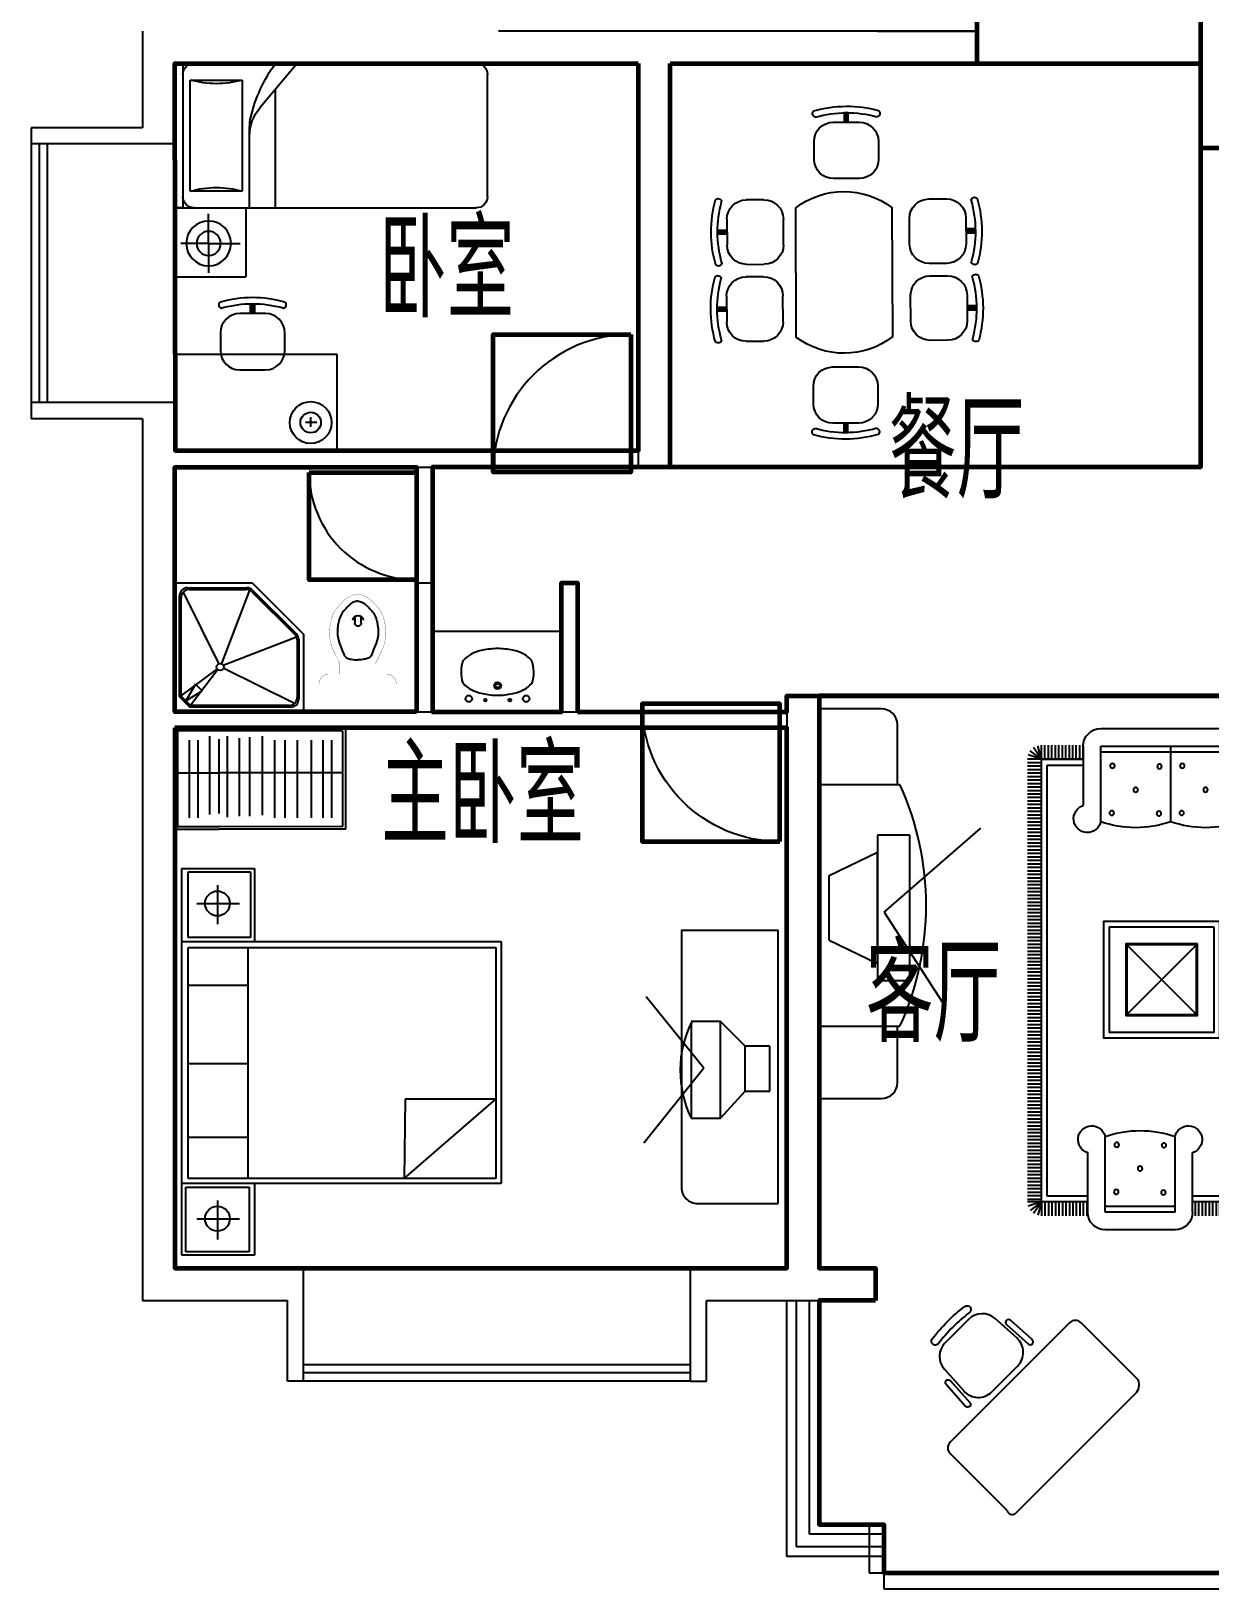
# Model space of a CAD drawing. Extents: x 951204 to 982714, y -906580 to -885526.
# Drawn here: x 958030 to 965709, y -906580 to -896431 of the extents above; entities that cross this region are included whole.
import ezdxf
from ezdxf.enums import TextEntityAlignment as Align

# ---------------------------------------------------------------- set-up
doc = ezdxf.new("R2010")
doc.units = 0
doc.header["$LTSCALE"] = 1000
doc.header["$MEASUREMENT"] = 0
doc.layers.get('0').update_dxf_attribs({"linetype": 'CONTINUOUS'})
for name, color, linetype in [('2', 2, 'CONTINUOUS'), ('3', 3, 'CONTINUOUS'), ('8', 42, 'CONTINUOUS'), ('JJ', 8, 'CONTINUOUS'), ('STAIR', 3, 'CONTINUOUS'), ('text', 75, 'CONTINUOUS'), ('WALL', 2, 'CONTINUOUS'), ('WINDOW', 4, 'CONTINUOUS')]:
    doc.layers.add(name, color=color, linetype=linetype)
for name, color, linetype, lineweight in [('GT_卧室', 1, 'CONTINUOUS', 60), ('GT_卫生间', 5, 'CONTINUOUS', 60), ('GT_客厅', 2, 'CONTINUOUS', 60), ('GT_过道', 30, 'CONTINUOUS', 60), ('GT_门', 245, 'CONTINUOUS', 60), ('GT_餐厅', 3, 'CONTINUOUS', 60)]:
    doc.layers.add(name, color=color, linetype=linetype, lineweight=lineweight)
doc.layers.get('8').off()
doc.styles.add('DIM_FONT', font='ZBTXT.shx', dxfattribs={"width": 0.8})
doc.styles.add('HZ', font='zbtxt.shx', dxfattribs={"bigfont": 'zbhz.shx'})
doc.styles.add('ST', font='complex.shx', dxfattribs={"width": 0.7, "bigfont": 'hztxt0.shx'})

# ---------------------------------------------------------------- blocks, each defined once
blk = doc.blocks.new('TV22')
at = {"layer": 'JJ', "color": 252}
for p, q in [((-1607.3, 999.7, 200), (-2128.1, 1599.3, 200)), ((-1607.3, 999.7, 200), (-1051.6, 1358.8, 200)), ((-2399.5, 1081.7, 200), (-2769.8, 1081.7, 200)), ((-2399.5, 596.3, 200), (-2399.5, 1097.2, 200)), ((-2084.6, 1158.2, -400), (-2084.6, 958.2, -400)), ((-1184.6, 1158.2, -400), (-2084.6, 1158.2, -400)), ((-1184.6, 958.2, -400), (-1184.6, 1158.2, -400)), ((-899.5, 596.3, 200), (-899.5, 1097.2, 200)), ((-550.8, 1081.7, 200), (-899.5, 1081.7, 200)), ((-2869.8, 981.7, 200), (-2869.4, 593.9, 200)), ((-450.4, 593.9, 200), (-450.8, 981.7, 200)), ((-2084.6, 958.2, -400), (-1184.6, 958.2, -400)), ((-1288.7, 958.2, -300), (-1980.4, 958.2, -300)), ((-1834.6, 658.2, -300), (-1980.4, 958.2, -300)), ((-1434.6, 658.2, -300), (-1288.7, 958.2, -300)), ((-2869.4, 593.9, 200), (-450.4, 593.9, 200)), ((-1434.6, 658.2, -300), (-1834.6, 658.2, -300))]:
    blk.add_line(p, q, dxfattribs=at)
for centre, radius, start, end in [((-1649.5, -554.7, 200), 1814.1, 65.58033, 114.41967), ((-2769.8, 981.7, 200), 100, 90, 180), ((-550.8, 981.7, 200), 100, 360, 90)]:
    blk.add_arc(centre, radius, start, end, dxfattribs=at)
blk = doc.blocks.new('_C38')
for p, q in [((410.8, -143.2), (782.6, 321.3)), ((307.4, 167.6), (153.7, 0)), ((307.4, 167.6), (307.4, -433)), ((489.1, 167.6), (307.4, 167.6)), ((489.1, -419.1), (489.1, 167.6)), ((0, 0), (0, -279.4)), ((153.7, 0), (0, 0)), ((153.7, 0), (153.7, -279.4)), ((410.8, -143.2), (768.6, -586.7)), ((0, -279.4), (153.7, -279.4)), ((153.7, -279.4), (307.4, -433)), ((307.4, -433), (489.1, -433))]:
    blk.add_line(p, q)
blk.add_arc((-126.4, -129.1), 683.3, 333.5892, 25.73713)
at = {"flags": 9}
for tag in ['XSIZE', 'YSIZE']:
    blk.add_attdef(tag, (0, 0), '', height=0.5, dxfattribs=at)
blk = doc.blocks.new('TV12')
at = {"layer": 'JJ', "color": 252}
blk.add_lwpolyline([(-2201.6, 344.4), (-507.2, 344.4), (-507.2, 944.4), (-2101.6, 944.4, 0.414214), (-2201.6, 844.4)], format="xyb", close=True, dxfattribs=at)
at = {"layer": 'JJ', "color": 252, "rotation": 90.0000000000012}
blk.add_blockref('_C38', (-1505.6, 395.1), dxfattribs=at)
blk = doc.blocks.new('RC31')
at = {"layer": 'JJ', "color": 252}
for p, q in [((-2802.2, 1885.8), (-2802.2, 2335.8)), ((-2802.2, 2335.8), (-402.2, 2335.8)), ((-2356.2, 355.8), (-2356.2, 2335.8)), ((-856.2, 2335.8), (-856.2, 355.8)), ((-402.2, 2335.8), (-402.2, 1885.8)), ((-2780.2, 1918.5), (-2780.2, 2312.4)), ((-2780.2, 2312.4), (-2378.9, 2312.4)), ((-2575.8, 2244.2), (-2575.8, 1979.1)), ((-2378.9, 2312.4), (-2378.9, 1918.5)), ((-2325.9, 1926), (-2325.9, 2297.3)), ((-2325.9, 2297.3), (-892.1, 2297.3)), ((-2068.5, 2297.3), (-2068.5, 1926)), ((-1612.1, 2297.3), (-1612.1, 1926)), ((-1126.8, 2297.3), (-1126.8, 1926)), ((-892.1, 2297.3), (-892.1, 1926)), ((-831.5, 2297.3), (-422.7, 2297.3)), ((-831.5, 1910.9), (-831.5, 2297.3)), ((-619.5, 2244.2), (-619.5, 1979.1)), ((-422.7, 2297.3), (-422.7, 1910.9)), ((-2462.2, 2115.4), (-2704.5, 2115.4)), ((-506, 2115.4), (-748.3, 2115.4)), ((-2356.2, 1885.8), (-2802.2, 1885.8)), ((-2378.9, 1918.5), (-2780.2, 1918.5)), ((-2325.9, 388), (-2325.9, 1926)), ((-892.1, 1926), (-2325.9, 1926)), ((-892.1, 1926), (-892.1, 388)), ((-402.2, 1885.8), (-856.2, 1885.8)), ((-422.7, 1910.9), (-831.5, 1910.9)), ((-2325.9, 956.3), (-1833.8, 388)), ((-1833.8, 950.5), (-2325.9, 956.3)), ((-1833.8, 388), (-1833.8, 950.5)), ((-892.1, 388), (-2325.9, 388)), ((-856.2, 355.8), (-2356.2, 355.8))]:
    blk.add_line(p, q, dxfattribs=at)
for centre in [(-2575.8, 2115.4), (-619.5, 2115.4)]:
    blk.add_circle(centre, 77.2, dxfattribs=at)
blk = doc.blocks.new('DZY1')
at = {"layer": 'JJ', "color": 252}
for p, q in [((-1504.7, 1848.7), (-1529.4, 1848.7)), ((-1529.4, 1848.7), (-1529.4, 1791.9)), ((-1504.7, 1791.9), (-1504.7, 1848.7)), ((-1052, 1853.4), (-1052, 1796.6)), ((-1027.3, 1853.4), (-1052, 1853.4)), ((-1027.3, 1796.6), (-1027.3, 1853.4)), ((-1596.8, 1791.1), (-1436.8, 1791.1)), ((-1529.4, 1791.9), (-1504.7, 1791.9)), ((-1119.4, 1795.8), (-959.4, 1795.8)), ((-1052, 1796.6), (-1027.3, 1796.6)), ((-1716.8, 1561.1), (-1716.8, 1671.1)), ((-1316.8, 1671.1), (-1316.8, 1561.1)), ((-1239.4, 1565.8), (-1239.4, 1675.8)), ((-839.4, 1675.8), (-839.4, 1565.8)), ((-1663.8, 1366.4), (-863.8, 1366.4)), ((-1436.8, 1441.1), (-1596.8, 1441.1)), ((-959.4, 1445.8), (-1119.4, 1445.8)), ((-447.6, 1260.2), (-557.6, 1260.2)), ((-1966, 1248.3), (-2076, 1248.3)), ((-2196, 1128.3), (-2196, 968.3)), ((-1846, 968.3), (-1846, 1128.3)), ((-677.6, 1140.2), (-677.6, 980.2)), ((-327.6, 980.2), (-327.6, 1140.2)), ((-326.8, 1047.6), (-326.8, 1072.3)), ((-326.8, 1072.3), (-270, 1072.3)), ((-270, 1072.3), (-270, 1047.6)), ((-2253.6, 1060.9), (-2196.8, 1060.9)), ((-2253.6, 1036.2), (-2253.6, 1060.9)), ((-2196.8, 1036.2), (-2253.6, 1036.2)), ((-2196.8, 1060.9), (-2196.8, 1036.2)), ((-270, 1047.6), (-326.8, 1047.6)), ((-2076, 848.3), (-1966, 848.3)), ((-557.6, 860.2), (-447.6, 860.2)), ((-863.8, 766.4), (-1663.8, 766.4)), ((-1436.8, 658.5), (-1596.8, 658.5)), ((-959.4, 653.8), (-1119.4, 653.8)), ((-1716.8, 538.5), (-1716.8, 428.5)), ((-1316.8, 428.5), (-1316.8, 538.5)), ((-1239.4, 533.8), (-1239.4, 423.8)), ((-839.4, 423.8), (-839.4, 533.8)), ((-1596.8, 308.5), (-1436.8, 308.5)), ((-1529.4, 250.9), (-1529.4, 307.7)), ((-1529.4, 307.7), (-1504.7, 307.7)), ((-1504.7, 307.7), (-1504.7, 250.9)), ((-1119.4, 303.8), (-959.4, 303.8)), ((-1052, 303), (-1027.3, 303)), ((-1052, 246.2), (-1052, 303)), ((-1027.3, 303), (-1027.3, 246.2)), ((-1504.7, 250.9), (-1529.4, 250.9)), ((-1027.3, 246.2), (-1052, 246.2))]:
    blk.add_line(p, q, dxfattribs=at)
for centre, radius, start, end in [((-1703.8, 1845), 21.8, 129.06849, 262.49524), ((-1516.4, 1150.5), 739.3, 74.21814, 105.78186), ((-1516.4, 1150.5), 699.3, 74.21814, 105.78186), ((-1329.1, 1845), 21.8, 277.50476, 50.93151), ((-1226.4, 1849.7), 21.8, 129.06849, 262.49524), ((-1039, 1155.2), 739.3, 74.21814, 105.78186), ((-1039, 1155.2), 699.3, 74.21814, 105.78186), ((-851.7, 1849.7), 21.8, 277.50476, 50.93151), ((-1596.8, 1671.1), 120, 90, 180), ((-1436.8, 1671.1), 120, 360, 90), ((-1119.4, 1675.8), 120, 90, 180), ((-959.4, 1675.8), 120, 360, 90), ((-1596.8, 1561.1), 120, 180, 270), ((-1436.8, 1561.1), 120, 270, 360), ((-1119.4, 1565.8), 120, 180, 270), ((-959.4, 1565.8), 120, 270, 360), ((-1272, 1066.4), 493.5, 142.56422, 217.43578), ((-1255.7, 1066.4), 493.5, 322.56422, 37.43578), ((-2249.9, 1235.3), 21.8, 7.50476, 140.93151), ((-557.6, 1140.2), 120, 90, 180), ((-447.6, 1140.2), 120, 0, 90), ((-273.7, 1247.9), 21.8, 39.06849, 172.49524), ((-968.2, 1060.6), 739.3, 344.21814, 15.78186), ((-1555.3, 1047.9), 739.3, 164.21814, 195.78186), ((-1555.3, 1047.9), 699.3, 164.21814, 195.78186), ((-2076, 1128.3), 120, 90, 180), ((-1966, 1128.3), 120, 0, 90), ((-968.2, 1060.6), 699.3, 344.21814, 15.78186), ((-2076, 968.3), 120, 180, 270), ((-1966, 968.3), 120, 270, 0), ((-557.6, 980.2), 120, 180, 270), ((-447.6, 980.2), 120, 270, 0), ((-273.7, 873.2), 21.8, 187.50476, 320.93151), ((-2249.9, 860.6), 21.8, 219.06849, 352.49524), ((-1596.8, 538.5), 120, 90, 180), ((-1436.8, 538.5), 120, 0, 90), ((-1119.4, 533.8), 120, 90, 180), ((-959.4, 533.8), 120, 0, 90), ((-1596.8, 428.5), 120, 180, 270), ((-1436.8, 428.5), 120, 270, 0), ((-1119.4, 423.8), 120, 180, 270), ((-959.4, 423.8), 120, 270, 0), ((-1703.8, 254.6), 21.8, 97.50476, 230.93151), ((-1516.4, 949.2), 739.3, 254.21814, 285.78186), ((-1516.4, 949.2), 699.3, 254.21814, 285.78186), ((-1329.1, 254.6), 21.8, 309.06849, 82.49524), ((-1226.4, 249.9), 21.8, 97.50476, 230.93151), ((-1039, 944.5), 739.3, 254.21814, 285.78186), ((-1039, 944.5), 699.3, 254.21814, 285.78186), ((-851.7, 249.9), 21.8, 309.06849, 82.49524)]:
    blk.add_arc(centre, radius, start, end, dxfattribs=at)
for points in [[(-1504.7, 1848.7), (-1529.4, 1848.7), (-1504.7, 1791.9), (-1529.4, 1791.9)], [(-1027.3, 1853.4), (-1052, 1853.4), (-1027.3, 1796.6), (-1052, 1796.6)], [(-270, 1072.3), (-270, 1047.6), (-326.8, 1072.3), (-326.8, 1047.6)], [(-2253.6, 1036.2), (-2253.6, 1060.9), (-2196.8, 1036.2), (-2196.8, 1060.9)], [(-1504.7, 250.9), (-1529.4, 250.9), (-1504.7, 307.7), (-1529.4, 307.7)], [(-1027.3, 246.2), (-1052, 246.2), (-1027.3, 303), (-1052, 303)]]:
    blk.add_solid(points, dxfattribs=at)
blk = doc.blocks.new('_DBLK')
blk.add_line((-0.45, 0), (-0.45, -0.95))
blk.add_arc((-0.45, 0), 0.95, 270, 360)
blk = doc.blocks.new('YG11')
at = {"layer": 'JJ', "color": 252}
for p, q in [((-1402.7, 738.3), (-616.3, 738.9)), ((-1402.7, 738.3), (-1402.7, 109.8)), ((-1385.1, 721.2), (-1385.1, 129.2)), ((-1384.7, 723.8), (-616.3, 720.9)), ((-340.9, 738.9), (-616.3, 738.9)), ((-358.9, 720.9), (-616.3, 720.9)), ((-358.9, 127.3), (-358.9, 720.9)), ((-340.9, 109.8), (-340.9, 738.9)), ((-1314.7, 185.8), (-1314.7, 667.1)), ((-1259.7, 185.8), (-1259.7, 667.1)), ((-1187, 185.8), (-1187, 667.1)), ((-1100.1, 185.8), (-1100.1, 667.1)), ((-1023.9, 185.8), (-1023.9, 667.1)), ((-960.6, 185.8), (-960.6, 667.1)), ((-884, 160.9), (-884, 652.4)), ((-807.2, 658.3), (-807.2, 166.9)), ((-741.4, 172.8), (-741.4, 658.3)), ((-668.5, 646.4), (-668.5, 160.9)), ((-667.5, 178.8), (-667.5, 664.3)), ((-616.3, 642.1), (-616.3, 180.7)), ((-559.4, 646.4), (-559.4, 160.9)), ((-485.1, 185.8), (-485.1, 667.1)), ((-430.1, 185.8), (-430.1, 667.1)), ((-1385.9, 389.8), (-611.7, 389.8)), ((-358.9, 389.8), (-616.3, 389.8)), ((-830.8, 109.8), (-1402.7, 109.8)), ((-1385.1, 129.2), (-616.3, 127.3)), ((-830.8, 109.8), (-340.9, 109.8)), ((-616.3, 127.3), (-358.9, 127.3))]:
    blk.add_line(p, q, dxfattribs=at)
blk = doc.blocks.new('_E12')
for p, q in [((-800, -481.6), (-800, 0)), ((-800, 0), (0, 0)), ((0, 0), (0, -800)), ((-770, -448.5), (-770, -80)), ((-760, -444.3), (-760, -90)), ((-743.3, -52.7), (-301.5, -271)), ((-720, -30), (-93.6, -30)), ((-710, -40), (-97.8, -40)), ((-268.2, -262.3), (-97.8, -40)), ((-263.5, -267), (-30, -93.6)), ((-68.9, -68.9), (-171.1, -129.9)), ((-129.9, -171.1), (-68.9, -68.9)), ((-40, -97.8), (-97.8, -40)), ((-30, -93.6), (-93.6, -30)), ((-30, -93.6), (-30, -720)), ((-129.9, -171.1), (-171.1, -129.9)), ((-40, -97.8), (-40, -710)), ((-756.2, -463.5), (-301.8, -288.2)), ((-463.5, -756.2), (-289.6, -300.4)), ((-52.7, -743.3), (-272.4, -300.1)), ((-481.6, -800), (-800, -481.6)), ((-479.7, -745.4), (-745.4, -479.7)), ((-483.8, -755.4), (-755.4, -483.8)), ((-80, -770), (-448.5, -770)), ((-90, -760), (-444.3, -760)), ((0, -800), (-481.6, -800))]:
    blk.add_line(p, q)
blk.add_circle((-282.2, -278.4), 21.8)
for centre, start, end in [((-720, -80), 90, 180), ((-710, -90), 90, 180), ((-720, -448.5), 180, 225), ((-710, -444.3), 180, 225), ((-448.5, -720), 225, 270), ((-444.3, -710), 225, 270), ((-90, -710), 270, 0), ((-80, -720), 270, 0)]:
    blk.add_arc(centre, 50, start, end)
at = {"style": 'HZ', "width": 0.7, "flags": 9}
for tag in ['XSIZE', 'YSIZE']:
    blk.add_attdef(tag, (0, 0), '', height=0.5, dxfattribs=at)
blk = doc.blocks.new('_E33DZE')
at = {"layer": 'STAIR', "xscale": -1, "rotation": 270}
blk.add_blockref('_E12', (0, 0), dxfattribs=at)
at = {"style": 'DIM_FONT', "width": 0.8, "flags": 9}
for tag in ['XSIZE', 'YSIZE']:
    blk.add_attdef(tag, (0, 0), '', height=0.5, dxfattribs=at)
blk = doc.blocks.new('M_E13')
for p, q in [((-571.8, 18), (-536, 18)), ((-571.8, 18), (-571.8, 18)), ((-536, -22), (-571.8, -21.5))]:
    blk.add_line(p, q)
at = {"const_width": 1.5}
for points in [[(-155, 240, 0.414214), (-220, 175, 0.414214)], [(-715, 0, -0.037932), (-709.3, 28, -0.057502), (-702.1, 45.5, -0.011128), (-686.4, 72.3, -0.047419), (-682.1, 78.2, -0.013557), (-668.7, 92, -0.010422), (-650.6, 109.1, -0.006492), (-631.9, 125.5, -0.010986), (-620.5, 134.9, -0.031118), (-606.6, 144.5, -0.031821), (-591.9, 152.1, -0.025304), (-572.5, 159.4, -0.028493), (-554.6, 164.1), (-520.3, 170.9), (-500, 175, -0.104917), (-491.9, 174.9, 0.047512), (-474.4, 172.7, 0.018859), (-459.7, 172.7, -0.025251), (-448.7, 172.7, -0.024361), (-434.2, 171.1, -0.018727), (-415.7, 167.5, -0.011084), (-400.7, 163.6, -0.017664), (-391.4, 160.6, -0.012553), (-374.9, 154.2, -0.012341), (-358.5, 146.9), (-319.8, 128, -0.005054), (-308, 122, -0.002567), (-285, 110)], [(-715, 0, 0.037932), (-709.3, -28, 0.057502), (-702.1, -45.5, 0.011128), (-686.4, -72.3, 0.047419), (-682.1, -78.2, 0.013557), (-668.7, -92, 0.010422), (-650.6, -109.1, 0.006492), (-631.9, -125.5, 0.010986), (-620.5, -134.9, 0.031118), (-606.6, -144.5, 0.031821), (-591.9, -152.1, 0.025304), (-572.5, -159.4, 0.028493), (-554.6, -164.1), (-520.3, -170.9), (-500, -175, 0.104917), (-491.9, -174.9, -0.047512), (-474.4, -172.7, -0.018859), (-459.7, -172.7, 0.025251), (-448.7, -172.7, 0.024361), (-434.2, -171.1, 0.018727), (-415.7, -167.5, 0.011084), (-400.7, -163.6, 0.017664), (-391.4, -160.6, 0.012553), (-374.9, -154.2, 0.012341), (-358.5, -146.9), (-319.8, -128, 0.005054), (-308, -122, 0.002567), (-285, -110)], [(-220, -175, 0.414214), (-155, -240, 0.414214)]]:
    blk.add_lwpolyline(points, format="xyb", dxfattribs=at)
for points in [[(0, 240), (-155, 240)], [(0, -240), (0, 240)], [(-220, 110), (-285, 110)], [(-220, 175), (-220, -175)], [(-285, -110), (-220, -110)], [(-155, -240), (0, -240)]]:
    blk.add_lwpolyline(points, dxfattribs=at)
for points in [[(-672.1, -0.9, -0.054114), (-665.8, 24.7, -0.08891), (-657.7, 38.7, -0.006714), (-643.3, 55.3, -0.014531), (-636.2, 62.7, -0.010713), (-617.9, 80.2, -0.017575), (-606.2, 90.2, -0.037222), (-591, 100.5, -0.034599), (-573.2, 109.1, -0.02298), (-556.1, 115.1, -0.023613), (-538.9, 119.4, -0.014842), (-521.9, 122.3, -0.012533), (-501.7, 124.6, -0.021838), (-477, 125.6, -0.029407), (-458.7, 124.6, -0.029465), (-436.1, 120.5, -0.031881), (-415.7, 114.3), (-371.4, 97.1), (-337, 83.3, -0.135973), (-323.8, 73, -0.099517), (-314.1, 52.4, -0.016651), (-311.4, 39.5, -0.010977), (-308.3, 19.8, -0.015331), (-307.5, 11.6, -0.010106), (-306.9, -0.9)], [(-672.1, -0.9, 0.054114), (-665.8, -26.5, 0.08891), (-657.7, -40.4, 0.006714), (-643.3, -57, 0.014531), (-636.2, -64.4, 0.010713), (-617.9, -81.9, 0.017575), (-606.2, -91.9, 0.037222), (-591, -102.2, 0.034599), (-573.2, -110.9, 0.02298), (-556.1, -116.9, 0.023613), (-538.9, -121.2, 0.014842), (-521.9, -124, 0.012533), (-501.7, -126.3, 0.021838), (-477, -127.4, 0.029407), (-458.7, -126.3, 0.029465), (-436.1, -122.3, 0.031881), (-415.7, -116), (-371.4, -98.8), (-337, -85.1, 0.135973), (-323.8, -74.7, 0.099517), (-314.1, -54.1, 0.016651), (-311.4, -41.2, 0.010977), (-308.3, -21.5, 0.015331), (-307.5, -13.3, 0.010106), (-306.9, -0.9)]]:
    blk.add_lwpolyline(points, format="xyb")
for centre, radius, start, end in [((-548.8, -2.6), 33.2, 100.04955, 259.95045), ((-536, -2), 20, 270, 90)]:
    blk.add_arc(centre, radius, start, end)
at = {"width": 0.8, "flags": 9}
for tag in ['XSIZE', 'YSIZE']:
    blk.add_attdef(tag, (0, 0), '', height=0.5, dxfattribs=at)
blk = doc.blocks.new('_C17')
for p, q in [((0, -897), (0, 0)), ((46, 0), (0, 0)), ((46, -897), (46, 0)), ((115, 0), (1867, 0)), ((460, 0), (460, -499.5)), ((621, 0), (621, -736)), ((1936, -69), (1936, -828)), ((414, -103.5), (92, -103.5)), ((92, -103.5), (92, -793.5)), ((414, -793.5), (414, -103.5)), ((755.8, -896.7), (524.9, -622.5)), ((92, -793.5), (414, -793.5)), ((46, -897), (0, -897)), ((1867, -897), (115, -897))]:
    blk.add_line(p, q)
for centre, radius, start, end in [((115, -69), 69, 90, 180), ((1867, -69), 69, 0, 90), ((253, 448.5), 575, 253.73979, 286.2602), ((736, -444.7), 276, 180, 220.10593), ((736, -499.5), 276, 180, 193.3928), ((1378, -346.6), 936, 193.3928, 216.02023), ((253, -1345.5), 575, 73.7398, 106.2602), ((115, -828), 69, 180, 270), ((1867, -828), 69, 270, 0)]:
    blk.add_arc(centre, radius, start, end)
at = {"flags": 9}
for tag in ['XSIZE', 'YSIZE']:
    blk.add_attdef(tag, (0, 0), '', height=0.5, dxfattribs=at)
at = {"style": 'HZ', "width": 0.7, "flags": 9}
for tag in ['XSIZE', 'YSIZE']:
    blk.add_attdef(tag, (0, 0), '', height=0.5, dxfattribs=at)
blk = doc.blocks.new('_C61')
for p, q in [((-221.8, 205.4), (-221.8, -230.4)), ((-221.8, 205.4), (205.7, 205.4)), ((205.7, 205.4), (205.7, -230.4)), ((-1.3, -0.4), (-1.3, 172.2)), ((-1.3, -0.4), (-184.3, -0.4)), ((-1.3, -0.4), (-1.3, -196.5)), ((-1.3, -0.4), (181.7, -0.4)), ((-221.8, -230.4), (205.7, -230.4))]:
    blk.add_line(p, q)
for radius in [139, 75]:
    blk.add_circle((-1.3, -0.4), radius)
at = {"flags": 9}
for tag in ['YSIZE', 'XSIZE']:
    blk.add_attdef(tag, (201.8, 208.4), '', height=0.5, rotation=270, dxfattribs=at)
at = {"style": 'DIM_FONT', "width": 0.6, "flags": 9}
for tag in ['XSIZE', 'YSIZE']:
    blk.add_attdef(tag, (0, 0), '', height=0.5, dxfattribs=at)
blk = doc.blocks.new('RDC1')
at = {"layer": 'JJ', "xscale": -1}
for name, p, rotation in [('_C17', (-2192.1, 693), 179.9999999999993), ('_C61', (-1986.8, 471.2), 89.99999999999928)]:
    blk.add_blockref(name, p, dxfattribs=dict(at, rotation=rotation))
blk = doc.blocks.new('SZ2')
at = {"layer": 'JJ', "color": 252}
for p, q in [((-486, 907.1), (-646, 907.1)), ((-578.1, 907.9), (-578.1, 964.7)), ((-578.1, 964.7), (-553.5, 964.7)), ((-553.5, 907.9), (-578.1, 907.9)), ((-553.5, 964.7), (-553.5, 907.9)), ((-766, 787.1), (-766, 677.1)), ((-366, 677.1), (-366, 787.1)), ((-1044.3, 54.9), (-1044.3, 654.9)), ((-1044.3, 654.9), (-44.3, 654.9)), ((-44.3, 654.9), (-44.3, 54.9)), ((-646, 557.1), (-486, 557.1)), ((-166.9, 231.3), (-238.4, 231.3)), ((-205.4, 203.3), (-205.4, 263)), ((-44.3, 54.9), (-1044.3, 54.9))]:
    blk.add_line(p, q, dxfattribs=at)
for radius in [129.6, 63.7]:
    blk.add_circle((-205.4, 230.5), radius, dxfattribs=at)
for centre, radius, start, end in [((-753.8, 961), 21.8, 129.06849, 262.49524), ((-566.4, 266.4), 739.3, 74.21814, 105.78186), ((-379.1, 961), 21.8, 277.50476, 50.93151), ((-646, 787.1), 120, 90, 180), ((-566.4, 266.4), 699.3, 74.21814, 105.78186), ((-486, 787.1), 120, 0, 90), ((-646, 677.1), 120, 180, 270), ((-486, 677.1), 120, 270, 0)]:
    blk.add_arc(centre, radius, start, end, dxfattribs=at)
blk.add_solid([(-578.1, 964.7), (-553.5, 964.7), (-578.1, 907.9), (-553.5, 907.9)], dxfattribs=at)
blk = doc.blocks.new('SFJ15')
at = {"layer": 'JJ', "color": 252}
for p, q in [((-3198.4, 2248.2), (-3226.3, 2330.2)), ((-3198.4, 2248.2), (-3198.4, 2334.9)), ((-3176.8, 2248.2), (-3176.8, 2334.9)), ((-3155.1, 2248.2), (-3155.1, 2334.9)), ((-3133.4, 2248.2), (-3133.4, 2334.9)), ((-3111.7, 2248.2), (-3111.7, 2334.9)), ((-3090.1, 2248.2), (-3090.1, 2334.9)), ((-3068.4, 2248.2), (-3068.4, 2334.9)), ((-3046.7, 2248.2), (-3046.7, 2334.9)), ((-3025, 2248.2), (-3025, 2334.9)), ((-3003.4, 2248.2), (-3003.4, 2334.9)), ((-2981.7, 2248.2), (-2981.7, 2334.9)), ((-2960, 2248.2), (-2960, 2334.9)), ((-2938.3, 2248.2), (-2938.3, 2334.9)), ((-2916.7, 2248.2), (-2916.7, 2334.9)), ((-2895, 2248.2), (-2895, 2334.9)), ((-2873.3, 2248.2), (-2873.3, 2334.9)), ((-2851.6, 2248.2), (-2851.6, 2334.9)), ((-2830, 2248.2), (-2830, 2334.9)), ((-2808.3, 2248.2), (-2808.3, 2334.9)), ((-2786.6, 2248.2), (-2786.6, 2334.9)), ((-2764.9, 2248.2), (-2764.9, 2334.9)), ((-2743.3, 2248.2), (-2743.3, 2334.9)), ((-2721.6, 2248.2), (-2721.6, 2334.9)), ((-2699.9, 2248.2), (-2699.9, 2334.9)), ((-2678.2, 2248.2), (-2678.2, 2334.9)), ((-2656.6, 2248.2), (-2656.6, 2334.9)), ((-2634.9, 2248.2), (-2634.9, 2334.9)), ((-2613.2, 2248.2), (-2613.2, 2334.9)), ((-2591.5, 2248.2), (-2591.5, 2334.9)), ((-2569.9, 2248.2), (-2569.9, 2334.9)), ((-2548.2, 2248.2), (-2548.2, 2334.9)), ((-2526.5, 2248.2), (-2526.5, 2334.9)), ((-2504.8, 2248.2), (-2504.8, 2334.9)), ((-2483.2, 2248.2), (-2483.2, 2334.9)), ((-2461.5, 2248.2), (-2461.5, 2334.9)), ((-2439.8, 2248.2), (-2439.8, 2334.9)), ((-2418.1, 2248.2), (-2418.1, 2334.9)), ((-2396.5, 2248.2), (-2396.5, 2334.9)), ((-2374.8, 2248.2), (-2374.8, 2334.9)), ((-2353.1, 2248.2), (-2353.1, 2334.9)), ((-2331.4, 2248.2), (-2331.4, 2334.9)), ((-2309.8, 2248.2), (-2309.8, 2334.9)), ((-2288.1, 2248.2), (-2288.1, 2334.9)), ((-2266.4, 2248.2), (-2266.4, 2334.9)), ((-2244.7, 2248.2), (-2244.7, 2334.9)), ((-2223.1, 2248.2), (-2223.1, 2334.9)), ((-2201.4, 2248.2), (-2201.4, 2334.9)), ((-2179.7, 2248.2), (-2179.7, 2334.9)), ((-2158, 2248.2), (-2158, 2334.9)), ((-2136.4, 2248.2), (-2136.4, 2334.9)), ((-2114.7, 2248.2), (-2114.7, 2334.9)), ((-2093, 2248.2), (-2093, 2334.9)), ((-2071.3, 2248.2), (-2071.3, 2334.9)), ((-2049.7, 2248.2), (-2049.7, 2334.9)), ((-2028, 2248.2), (-2028, 2334.9)), ((-2006.3, 2248.2), (-2006.3, 2334.9)), ((-1984.6, 2248.2), (-1984.6, 2334.9)), ((-1963, 2248.2), (-1963, 2334.9)), ((-1941.3, 2248.2), (-1941.3, 2334.9)), ((-1919.6, 2248.2), (-1919.6, 2334.9)), ((-1897.9, 2248.2), (-1897.9, 2334.9)), ((-1876.3, 2248.2), (-1876.3, 2334.9)), ((-1854.6, 2248.2), (-1854.6, 2334.9)), ((-1832.9, 2248.2), (-1832.9, 2334.9)), ((-1811.2, 2248.2), (-1811.2, 2334.9)), ((-1789.6, 2248.2), (-1789.6, 2334.9)), ((-1767.9, 2248.2), (-1767.9, 2334.9)), ((-1746.2, 2248.2), (-1746.2, 2334.9)), ((-1724.5, 2248.2), (-1724.5, 2334.9)), ((-1702.9, 2248.2), (-1702.9, 2334.9)), ((-1681.2, 2248.2), (-1681.2, 2334.9)), ((-1659.5, 2248.2), (-1659.5, 2334.9)), ((-1637.8, 2248.2), (-1637.8, 2334.9)), ((-1616.2, 2248.2), (-1616.2, 2334.9)), ((-1594.5, 2248.2), (-1594.5, 2334.9)), ((-1572.8, 2248.2), (-1572.8, 2334.9)), ((-1551.1, 2248.2), (-1551.1, 2334.9)), ((-1529.5, 2248.2), (-1529.5, 2334.9)), ((-1507.8, 2248.2), (-1507.8, 2334.9)), ((-1486.1, 2248.2), (-1486.1, 2334.9)), ((-1464.4, 2248.2), (-1464.4, 2334.9)), ((-1442.8, 2248.2), (-1442.8, 2334.9)), ((-1421.1, 2248.2), (-1421.1, 2334.9)), ((-1399.4, 2248.2), (-1399.4, 2334.9)), ((-1377.7, 2248.2), (-1377.7, 2334.9)), ((-1356.1, 2248.2), (-1356.1, 2334.9)), ((-1334.4, 2248.2), (-1334.4, 2334.9)), ((-1312.7, 2248.2), (-1312.7, 2334.9)), ((-1291, 2248.2), (-1291, 2334.9)), ((-1269.4, 2248.2), (-1269.4, 2334.9)), ((-1247.7, 2248.2), (-1247.7, 2334.9)), ((-1226, 2248.2), (-1226, 2334.9)), ((-1204.3, 2248.2), (-1204.3, 2334.9)), ((-1182.7, 2248.2), (-1182.7, 2334.9)), ((-1161, 2248.2), (-1161, 2334.9)), ((-1139.3, 2248.2), (-1139.3, 2334.9)), ((-1117.6, 2248.2), (-1117.6, 2334.9)), ((-1096, 2248.2), (-1096, 2334.9)), ((-1074.3, 2248.2), (-1074.3, 2334.9)), ((-1052.6, 2248.2), (-1052.6, 2334.9)), ((-1030.9, 2248.2), (-1030.9, 2334.9)), ((-1009.3, 2248.2), (-1009.3, 2334.9)), ((-987.6, 2248.2), (-987.6, 2334.9)), ((-965.9, 2248.2), (-965.9, 2334.9)), ((-944.2, 2248.2), (-944.2, 2334.9)), ((-922.6, 2248.2), (-922.6, 2334.9)), ((-900.9, 2248.2), (-900.9, 2334.9)), ((-879.2, 2248.2), (-879.2, 2334.9)), ((-857.5, 2248.2), (-857.5, 2334.9)), ((-835.9, 2248.2), (-835.9, 2334.9)), ((-814.2, 2248.2), (-814.2, 2334.9)), ((-792.5, 2248.2), (-792.5, 2334.9)), ((-770.8, 2248.2), (-770.8, 2334.9)), ((-749.2, 2248.2), (-749.2, 2334.9)), ((-727.5, 2248.2), (-727.5, 2334.9)), ((-705.8, 2248.2), (-705.8, 2334.9)), ((-684.1, 2248.2), (-684.1, 2334.9)), ((-662.5, 2248.2), (-662.5, 2334.9)), ((-640.8, 2248.2), (-640.8, 2334.9)), ((-619.1, 2248.2), (-619.1, 2334.9)), ((-597.4, 2248.2), (-597.4, 2334.9)), ((-575.8, 2248.2), (-575.8, 2334.9)), ((-554.1, 2248.2), (-554.1, 2334.9)), ((-532.4, 2248.2), (-532.4, 2334.9)), ((-510.7, 2248.2), (-510.7, 2334.9)), ((-489.1, 2248.2), (-489.1, 2334.9)), ((-467.4, 2248.2), (-467.4, 2334.9)), ((-452, 2248.2), (-452, 2334.9)), ((-452, 2248.2), (-424.2, 2330.2)), ((-3198.4, 2248.2), (-3285.1, 2248.2)), ((-3198.4, 2226.5), (-3285.1, 2226.5)), ((-3198.4, 2248.2), (-3282.2, 2270.6)), ((-3198.4, 2248.2), (-3270.5, 2296.3)), ((-3198.4, 2248.2), (-3251.2, 2316.9)), ((-3198.4, 1988.4), (-3198.4, 2248.2)), ((-3198.4, 2248.2), (-3198.4, 1988.4)), ((-452, 2248.2), (-3198.4, 2248.2)), ((-452, 2248.2), (-399.2, 2316.9)), ((-452, 2248.2), (-379.9, 2296.3)), ((-452, 2248.2), (-368.3, 2270.6)), ((-452, 2248.2), (-365.3, 2248.2)), ((-452, 1961), (-452, 2248.2)), ((-452, 2226.5), (-365.3, 2226.5)), ((-3198.4, 2204.8), (-3285.1, 2204.8)), ((-3198.4, 2183.1), (-3285.1, 2183.1)), ((-3198.4, 2161.5), (-3285.1, 2161.5)), ((-3198.4, 2139.8), (-3285.1, 2139.8)), ((-3162.3, 2212), (-3162.3, 1988.4)), ((-488.2, 2212), (-3162.3, 2212)), ((-488.2, 1961), (-488.2, 2212)), ((-452, 2204.8), (-365.3, 2204.8)), ((-452, 2183.1), (-365.3, 2183.1)), ((-452, 2161.5), (-365.3, 2161.5)), ((-452, 2139.8), (-365.3, 2139.8)), ((-3198.4, 2118.1), (-3285.1, 2118.1)), ((-3198.4, 2096.4), (-3285.1, 2096.4)), ((-3198.4, 2074.8), (-3285.1, 2074.8)), ((-3198.4, 2053.1), (-3285.1, 2053.1)), ((-3198.4, 2031.4), (-3285.1, 2031.4)), ((-452, 2118.1), (-365.3, 2118.1)), ((-452, 2096.4), (-365.3, 2096.4)), ((-452, 2074.8), (-365.3, 2074.8)), ((-452, 2053.1), (-365.3, 2053.1)), ((-452, 2031.4), (-365.3, 2031.4)), ((-3198.4, 2009.7), (-3285.1, 2009.7)), ((-3198.4, 1988.1), (-3285.1, 1988.1)), ((-3280.4, 1988.4), (-2910.4, 1988.4)), ((-387.2, 1961), (-757.2, 1961)), ((-452, 2009.7), (-365.3, 2009.7)), ((-452, 1988.1), (-365.3, 1988.1)), ((-452, 1966.4), (-365.3, 1966.4)), ((-3388.7, 1880), (-3388.7, 1013)), ((-2810.7, 1880), (-3280.4, 1880)), ((-3280.4, 1880), (-3280.4, 1013)), ((-3244.2, 1880), (-3244.2, 1013)), ((-387.2, 1852.6), (-856.8, 1852.6)), ((-423.3, 1419.1), (-423.3, 1852.6)), ((-387.2, 1419.1), (-387.2, 1852.6)), ((-278.8, 1419.1), (-278.8, 1852.6)), ((-2047.7, 1284.9), (-1614.2, 1718.4)), ((-1614.2, 1284.9), (-2047.7, 1718.4)), ((-3280.4, 1446.5), (-2810.7, 1446.5)), ((-387.2, 1419.1), (-856.8, 1419.1)), ((-387.2, 1310.7), (-757.2, 1310.7)), ((-488.2, 668.2), (-488.2, 1310.7)), ((-452, 668.2), (-452, 1310.7)), ((-452, 1294.5), (-365.3, 1294.5)), ((-452, 1272.8), (-365.3, 1272.8)), ((-452, 1251.1), (-365.3, 1251.1)), ((-452, 1229.4), (-365.3, 1229.4)), ((-452, 1207.8), (-365.3, 1207.8)), ((-452, 1186.1), (-365.3, 1186.1)), ((-452, 1164.4), (-365.3, 1164.4)), ((-452, 1142.7), (-365.3, 1142.7)), ((-452, 1121.1), (-365.3, 1121.1)), ((-452, 1099.4), (-365.3, 1099.4)), ((-452, 1077.7), (-365.3, 1077.7)), ((-3280.4, 1013), (-2810.7, 1013)), ((-452, 1056), (-365.3, 1056)), ((-452, 1034.4), (-365.3, 1034.4)), ((-452, 1012.7), (-365.3, 1012.7)), ((-452, 991), (-365.3, 991)), ((-452, 969.3), (-365.3, 969.3)), ((-3198.4, 904.3), (-3285.1, 904.3)), ((-3198.4, 882.6), (-3285.1, 882.6)), ((-3280.4, 904.7), (-2910.4, 904.7)), ((-3198.4, 668.2), (-3198.4, 904.7)), ((-3198.4, 904.7), (-3198.4, 668.2)), ((-3162.3, 904.7), (-3162.3, 668.2)), ((-452, 947.7), (-365.3, 947.7)), ((-452, 926), (-365.3, 926)), ((-452, 904.3), (-365.3, 904.3)), ((-452, 882.6), (-365.3, 882.6)), ((-3198.4, 861), (-3285.1, 861)), ((-3198.4, 839.3), (-3285.1, 839.3)), ((-3198.4, 817.6), (-3285.1, 817.6)), ((-3198.4, 795.9), (-3285.1, 795.9)), ((-3198.4, 774.3), (-3285.1, 774.3)), ((-452, 861), (-365.3, 861)), ((-452, 839.3), (-365.3, 839.3)), ((-452, 817.6), (-365.3, 817.6)), ((-452, 795.9), (-365.3, 795.9)), ((-452, 774.3), (-365.3, 774.3)), ((-3198.4, 752.6), (-3285.1, 752.6)), ((-3198.4, 730.9), (-3285.1, 730.9)), ((-3198.4, 709.2), (-3285.1, 709.2)), ((-3198.4, 687.6), (-3285.1, 687.6)), ((-2481.1, 690.5), (-2481.1, 220.9)), ((-2047.6, 690.5), (-2047.6, 220.9)), ((-1614.1, 220.9), (-1614.1, 690.5)), ((-1180.6, 220.9), (-1180.6, 690.5)), ((-452, 752.6), (-365.3, 752.6)), ((-452, 730.9), (-365.3, 730.9)), ((-452, 709.2), (-365.3, 709.2)), ((-452, 687.6), (-365.3, 687.6)), ((-2589.5, 220.9), (-2589.5, 590.9)), ((-1072.3, 220.9), (-1072.3, 590.9)), ((-3091.3, 451.8), (-3145, 506.7)), ((-3038.7, 466.4), (-3037.6, 559.4)), ((-2996.3, 450.6), (-2931.4, 504.2)), ((-651.7, 450.8), (-705.4, 505.8)), ((-599.1, 465.4), (-598, 558.4)), ((-556.7, 449.7), (-491.7, 503.3)), ((-3111.2, 397.1), (-3156.2, 381.6)), ((-2974.6, 394.6), (-2924, 377)), ((-671.6, 396.1), (-716.6, 380.7)), ((-535, 393.6), (-484.4, 376.1)), ((-3040.2, 334.4), (-3040.6, 305.8)), ((-2832.7, 340.5), (-2589.5, 340.5)), ((-2832.7, 304.4), (-2832.7, 217.7)), ((-2832.7, 304.4), (-2589.5, 304.4)), ((-2811, 304.4), (-2811, 217.7)), ((-2789.4, 304.4), (-2789.4, 217.7)), ((-2767.7, 304.4), (-2767.7, 217.7)), ((-2746, 304.4), (-2746, 217.7)), ((-2724.3, 304.4), (-2724.3, 217.7)), ((-2702.7, 304.4), (-2702.7, 217.7)), ((-2681, 304.4), (-2681, 217.7)), ((-2659.3, 304.4), (-2659.3, 217.7)), ((-2637.6, 304.4), (-2637.6, 217.7)), ((-2616, 304.4), (-2616, 217.7)), ((-2594.3, 304.4), (-2594.3, 217.7)), ((-1072.3, 340.5), (-810, 340.5)), ((-1072.3, 304.4), (-810, 304.4)), ((-1070.1, 304.4), (-1070.1, 217.7)), ((-1048.4, 304.4), (-1048.4, 217.7)), ((-1026.8, 304.4), (-1026.8, 217.7)), ((-1005.1, 304.4), (-1005.1, 217.7)), ((-983.4, 304.4), (-983.4, 217.7)), ((-961.7, 304.4), (-961.7, 217.7)), ((-940.1, 304.4), (-940.1, 217.7)), ((-918.4, 304.4), (-918.4, 217.7)), ((-896.7, 304.4), (-896.7, 217.7)), ((-875, 304.4), (-875, 217.7)), ((-853.4, 304.4), (-853.4, 217.7)), ((-831.7, 304.4), (-831.7, 217.7)), ((-810, 304.4), (-810, 217.7)), ((-600.6, 333.5), (-600.9, 304.8)), ((-2481.1, 257), (-1180.6, 257)), ((-2481.1, 220.9), (-1180.6, 220.9)), ((-2481.1, 112.5), (-1180.6, 112.5))]:
    blk.add_line(p, q, dxfattribs=at)
for points in [[(-2192.2, 1140.4), (-2192.2, 1862.9), (-1469.7, 1862.9), (-1469.7, 1140.4)], [(-2156.1, 1176.5), (-2156.1, 1826.8), (-1505.8, 1826.8), (-1505.8, 1176.5)], [(-2052.7, 1279.9), (-2052.7, 1723.4), (-1609.2, 1723.4), (-1609.2, 1279.9)], [(-2047.7, 1284.9), (-2047.7, 1718.4), (-1614.2, 1718.4), (-1614.2, 1284.9)], [(-3266.2, 234.7), (-3266.2, 668.2), (-2832.7, 668.2), (-2832.7, 234.7)], [(-3216.2, 284.7), (-3216.2, 618.2), (-2882.7, 618.2), (-2882.7, 284.7)], [(-3211.2, 289.7), (-3211.2, 613.2), (-2887.7, 613.2), (-2887.7, 289.7)], [(-810, 234.7), (-810, 668.2), (-376.5, 668.2), (-376.5, 234.7)], [(-760, 284.7), (-760, 618.2), (-426.5, 618.2), (-426.5, 284.7)], [(-755, 289.7), (-755, 613.2), (-431.5, 613.2), (-431.5, 289.7)]]:
    blk.add_lwpolyline(points, close=True, dxfattribs=at)
for centre, radius in [((-3157.5, 1807.8), 14.4), ((-2864.9, 1811.4), 14.4), ((-806.2, 1780.3), 14.4), ((-513.6, 1784), 14.4), ((-3009.4, 1663.3), 14.4), ((-658.1, 1635.8), 14.4), ((-3153.9, 1515.2), 14.4), ((-2861.3, 1518.8), 14.4), ((-802.6, 1487.7), 14.4), ((-510, 1491.3), 14.4), ((-3157.5, 1374.3), 14.4), ((-2864.9, 1377.9), 14.4), ((-3009.4, 1229.8), 14.4), ((-3153.9, 1081.7), 14.4), ((-2861.3, 1085.3), 14.4), ((-2412.5, 636.3), 14.4), ((-2119.9, 639.9), 14.4), ((-1979, 636.3), 14.4), ((-1686.4, 639.9), 14.4), ((-1545.5, 636.3), 14.4), ((-1252.9, 639.9), 14.4), ((-3039, 434.2), 128.4), ((-2264.4, 491.8), 14.4), ((-1830.9, 491.8), 14.4), ((-1397.4, 491.8), 14.4), ((-599.4, 433.3), 128.4), ((-3042.8, 400.4), 68.4), ((-603.2, 399.5), 68.4), ((-2408.9, 343.7), 14.4), ((-2116.3, 347.3), 14.4), ((-1975.4, 343.7), 14.4), ((-1682.8, 347.3), 14.4), ((-1541.9, 343.7), 14.4), ((-1249.3, 347.3), 14.4)]:
    blk.add_circle(centre, radius, dxfattribs=at)
for centre, radius, start, end in [((-2829, 1963.2), 85.2, 282.40664, 162.79496), ((-3280.4, 1880), 108.4, 90, 180), ((-838.5, 1935.8), 85.2, 17.20504, 257.59336), ((-387.2, 1852.6), 108.4, 0, 90), ((-3423.8, 1663.3), 650.2, 340.52878, 19.47122), ((-243.8, 1635.8), 650.2, 160.52878, 199.47122), ((-3423.8, 1229.8), 650.2, 340.52878, 19.47122), ((-838.5, 1335.9), 85.2, 102.40664, 342.79496), ((-387.2, 1419.1), 108.4, 270, 0), ((-3280.4, 1013), 108.4, 180, 270), ((-2829, 929.9), 85.2, 197.20504, 77.59336), ((-2564.3, 672.2), 85.2, 12.40664, 252.79496), ((-2264.4, 77.4), 650.2, 70.52878, 109.47122), ((-1830.9, 77.4), 650.2, 70.52878, 109.47122), ((-1397.4, 77.4), 650.2, 70.52878, 109.47122), ((-1097.4, 672.2), 85.2, 287.20504, 167.59336), ((-2481.1, 220.9), 108.4, 180, 270), ((-1180.6, 220.9), 108.4, 270, 0)]:
    blk.add_arc(centre, radius, start, end, dxfattribs=at)
blk = doc.blocks.new('C')
at = {"layer": 'JJ'}
for points in [[(-37.1, 760.6, -1), (-75.4, 731.8, 0.070784), (-267.8, 924.2, -1), (-239, 962.6, -0.070784)], [(-633, 729.7, -1), (-656.9, 756.6), (-522.4, 876.6, -1), (-498.4, 849.7)], [(-262.4, 882.4, 0.397592), (-427.1, 887.1), (-561.7, 767.1, 0.431033), (-566.7, 592.7), (-406.9, 433, 0.431033), (-232.5, 437.9), (-112.5, 572.5, 0.397592), (-117.2, 737.2)], [(-580.1, -296.6, 0.324936), (-491.7, -314.2), (-138.1, 39.4, 0.414214), (-138.1, 110.1), (-879.7, 851.7, 0.414214), (-950.4, 851.7), (-1304, 498.1, 0.523943), (-1321.7, 445)], [(-269.9, 366.6, 1), (-243.1, 342.7), (-123.1, 477.2, 1), (-149.9, 501.2)]]:
    blk.add_lwpolyline(points, format="xyb", close=True, dxfattribs=at)

msp = doc.modelspace()

# ---------------------------------------------------------------- linework, layer by layer
at = {"layer": '2'}
for p, q in [((960645, -900341, -8593), (961485, -900341, -8593)), ((961289, -900684, -8593), (961291, -900682, -8593)), ((961291, -900679, -8593), (961291, -900681, -8593)), ((962954, -906370, -8593), (962954, -904701, -8593)), ((963017, -906307, -8593), (963017, -904701, -8593)), ((963101, -906223, -8593), (963101, -904701, -8593)), ((963164, -906160, -8593), (963164, -904701, -8593)), ((963489, -906160, -8593), (963164, -906160, -8593)), ((963489, -906160, -8593), (963489, -906475, -8593)), ((963584, -906160, -8593), (963584, -906580, -8593)), ((963584, -906223, -8593), (963101, -906223, -8593)), ((963584, -906370, -8593), (962954, -906370, -8593)), ((963584, -906307, -8593), (963017, -906307, -8593)), ((963489, -906475, -8593), (965909, -906475, -8593)), ((963584, -906580, -8593), (966014, -906580, -8593))]:
    msp.add_line(p, q, dxfattribs=at)
at = {"layer": '2', "elevation": -8593}
for points in [[(961290, -900529, 0.091341), (961240, -900490, 0.066287), (961167, -900464, 0.052428), (961069, -900454, 0.052428), (960971, -900464, 0.066287), (960897, -900490, 0.091756), (960847, -900529)], [(960844, -900679, -0.172546), (960847, -900529)], [(961293, -900679, 0.172546), (961290, -900529)], [(960844, -900679, 0.098208), (960897, -900721, 0.066287), (960971, -900747, 0.052428), (961069, -900758, 0.052428), (961167, -900747, 0.066287), (961240, -900721, 0.093876), (961291, -900681)]]:
    msp.add_lwpolyline(points, format="xyb", dxfattribs=at)
at = {"layer": '2'}
for centre, radius in [((961069, -900695, -8593), 22.2), ((961069, -900695, -8593), 13.3), ((960882, -900780, -8593), 21.3), ((960989, -900789, -8593), 8.88), ((961149, -900789, -8593), 8.88), ((961255, -900780, -8593), 21.3), ((961255, -900780, -8593), 21.3), ((961255, -900780, -8593), 21.3)]:
    msp.add_circle(centre, radius, dxfattribs=at)
msp.add_arc((961290, -900681, -8593), 0.888, 311.3224, 0, dxfattribs=at)
at = {"layer": '3'}
for p, q in [((958030, -897166, -8593), (958030, -898851, -8593)), ((958083, -897166, -8593), (958083, -898851, -8593)), ((958135, -897166, -8593), (958135, -898851, -8593)), ((958965, -898851, -8593), (958965, -897166, -8593)), ((962325, -904491, -8593), (959805, -904491, -8593)), ((962325, -905121, -8593), (959805, -905121, -8593)), ((962325, -905173, -8593), (959805, -905173, -8593)), ((962325, -905226, -8593), (959752, -905226, -8593))]:
    msp.add_line(p, q, dxfattribs=at)
at = {"layer": 'GT_卧室', "elevation": -8593}
for points in [[(961984, -896641), (961984, -899166), (958970, -899166), (958965, -896641), (961984, -896641)], [(958965, -900971), (958965, -904491), (962954, -904491), (962954, -900971), (958965, -900971)]]:
    msp.add_lwpolyline(points, dxfattribs=at)
at = {"layer": 'GT_卫生间', "elevation": -8593}
msp.add_lwpolyline([(960540, -900866), (958965, -900866), (958965, -899271), (960540, -899271), (960540, -900866)], dxfattribs=at)
at = {"layer": 'GT_客厅', "elevation": -8593}
msp.add_lwpolyline([(963531, -904701), (963164, -904701), (963164, -906160), (963584, -906160), (963584, -906475), (965909, -906475), (965909, -906160), (966854, -906160), (966854, -904701), (966486, -904701), (966486, -904491), (966854, -904491), (966854, -900761), (963164, -900761), (963164, -904491), (963531, -904491), (963531, -904701)], dxfattribs=at)
at = {"layer": 'GT_过道', "elevation": -8593}
for points in [[(964194, -896641), (964194, -894557), (965649, -894557), (965649, -896647), (964194, -896641)], [(961590, -900866), (962954, -900866), (962954, -900761), (966854, -900761), (966854, -897193), (965649, -897193), (965649, -899271), (960645, -899271), (960645, -900866), (961485, -900866), (961485, -900026), (961590, -900026), (961590, -900866)]]:
    msp.add_lwpolyline(points, dxfattribs=at)
at = {"layer": 'GT_门', "elevation": -8593}
for points in [[(961937, -898408), (961937, -899305), (961040, -899305), (961040, -898408), (961937, -898408)], [(959842, -899307), (960540, -899307), (960540, -900006), (959842, -900006), (959842, -899307)], [(962908, -901711), (962908, -900813), (962010, -900813), (962010, -901711), (962908, -901711)]]:
    msp.add_lwpolyline(points, dxfattribs=at)
at = {"layer": 'GT_餐厅', "elevation": -8593}
msp.add_lwpolyline([(962194, -896641), (965649, -896641), (965649, -899271), (962194, -899271), (962194, -896641)], dxfattribs=at)
at = {"layer": 'WALL'}
for p, q in [((965649, -897193, -8593), (965649, -894451, -8593)), ((958755, -896431, -8593), (958755, -897061, -8593)), ((964194, -896431, -8593), (961074, -896431, -8593)), ((963544, -896431, -8593), (964194, -896431, -8593)), ((964194, -896641, -8593), (964194, -896431, -8593)), ((961984, -896641, -8593), (958965, -896641, -8593)), ((958965, -896641, -8593), (958965, -897166, -8593)), ((961984, -896641, -8593), (961984, -899271, -8593)), ((964194, -896641, -8593), (962194, -896641, -8593)), ((962194, -899271, -8593), (962194, -896641, -8593)), ((958755, -897061, -8593), (958030, -897061, -8593)), ((958030, -897061, -8593), (958030, -897166, -8593)), ((958965, -897166, -8593), (958030, -897166, -8593)), ((965649, -897193, -8593), (966854, -897193, -8593)), ((958965, -898851, -8593), (958030, -898851, -8593)), ((958030, -898851, -8593), (958030, -898956, -8593)), ((958965, -898851, -8593), (958965, -899166, -8593)), ((958755, -898956, -8593), (958030, -898956, -8593)), ((958755, -898956, -8593), (958755, -904701, -8593)), ((961048, -899166, -8593), (958965, -899166, -8593)), ((958965, -899166, -8593), (961048, -899166, -8593)), ((961048, -899166, -8593), (961048, -899271, -8593)), ((958755, -899271, -8593), (958755, -899271, -8593)), ((958965, -900866, -8593), (958965, -899271, -8593)), ((958965, -899271, -8593), (961048, -899271, -8593)), ((962194, -899271, -8593), (961984, -899271, -8593)), ((960540, -900026, -8593), (960645, -900026, -8593)), ((960540, -900866, -8593), (960540, -900026, -8593)), ((960645, -900866, -8593), (960645, -900026, -8593)), ((961485, -900026, -8593), (961590, -900026, -8593)), ((961485, -900026, -8593), (961485, -900866, -8593)), ((961590, -900026, -8593), (961590, -900866, -8593)), ((958965, -900531, -8593), (958965, -900866, -8593)), ((962954, -900761, -8593), (962954, -904491, -8593)), ((963164, -900761, -8593), (962954, -900761, -8593)), ((963164, -904491, -8593), (963164, -900761, -8593)), ((958965, -900866, -8593), (962010, -900866, -8593)), ((962010, -900971, -8593), (962010, -900866, -8593)), ((958965, -900971, -8593), (958965, -904491, -8593)), ((962010, -900971, -8593), (958965, -900971, -8593)), ((958965, -900971, -8593), (961485, -900971, -8593)), ((958965, -904491, -8593), (959805, -904491, -8593)), ((959805, -905226, -8593), (959805, -904491, -8593)), ((962954, -904491, -8593), (962325, -904491, -8593)), ((962325, -905226, -8593), (962325, -904491, -8593)), ((963531, -904491, -8593), (963164, -904491, -8593)), ((963531, -904491, -8593), (963531, -904701, -8593)), ((958755, -904701, -8593), (959700, -904701, -8593)), ((959700, -905226, -8593), (959700, -904701, -8593)), ((962430, -904701, -8593), (963531, -904701, -8593)), ((962430, -905226, -8593), (962430, -904701, -8593)), ((959805, -905226, -8593), (959700, -905226, -8593)), ((962325, -905226, -8593), (962430, -905226, -8593))]:
    msp.add_line(p, q, dxfattribs=at)

# ---------------------------------------------------------------- block references
at = {"layer": '2', "extrusion": (0, 0, -1), "xscale": 1.050000000046565, "yscale": 1.050000000046565, "zscale": -1.050000000053842, "rotation": 269.9999999682376}
msp.add_blockref('M_E13', (-960157, -900850, 8593), dxfattribs=at)
at = {"layer": '8', "extrusion": (0, 0, -1), "xscale": 1.050000000046565, "yscale": 1.050000000046565, "zscale": -1.050000000053842, "rotation": 270.0000000063525}
msp.add_blockref('_E33DZE', (-958965, -900866, 8593), dxfattribs=at)
at = {"layer": 'JJ', "color": 8, "xscale": 1.050000000046565, "yscale": 1.050000000046565, "zscale": 1.050000000053842}
msp.add_blockref('RDC1', (961272, -898310, -8593), dxfattribs=at)
at = {"layer": 'JJ', "yscale": 1.050000000046565, "zscale": 1.050000000053842}
for name, p, xscale, rotation in [('DZY1', (964452, -899324, -8593), -1.050000000026273, 90.2883217650911), ('TV22', (962538, -903859, -8803), 1.050000000046565, 270), ('SFJ15', (966972, -904533, -8593), -1.050000000046565, 90), ('RC31', (961465, -901464, -8593), 1.050000000046565, 90), ('TV12', (963258, -901757, -8593), 1.050000000046565, 90)]:
    msp.add_blockref(name, p, dxfattribs=dict(at, xscale=xscale, rotation=rotation))
at = {"layer": 'JJ', "xscale": 1.050000000046565, "yscale": 1.050000000046565, "zscale": 1.050000000053842}
msp.add_blockref('SZ2', (960067, -899223, -8593), dxfattribs=at)
at = {"layer": 'WINDOW'}
for name, p, xscale, yscale, zscale, rotation in [('_DBLK', (961512, -899305, -8593), 945.0000000472643, 945.0000000472643, 945.0000000472501, 179.9999999998305), ('_DBLK', (960540, -899638, -8593), 735.0000000367872, 735.0000000367872, 735.0000000367507, 270.0000000311453), ('YG11', (958607, -900855, -8593), 1.050000000046565, 1.050000000046565, 1.050000000053842, 180)]:
    msp.add_blockref(name, p, dxfattribs=dict(at, xscale=xscale, yscale=yscale, zscale=zscale, rotation=rotation))
at = {"layer": 'WINDOW', "xscale": -945.0000000472643, "yscale": 945.0000000472643, "zscale": 945.0000000472501}
msp.add_blockref('_DBLK', (962482, -900813, -8593), dxfattribs=at)
at = {"layer": 'WINDOW', "extrusion": (0, 0, -1), "xscale": -1.050000000046565, "yscale": 1.050000000046565, "zscale": -1.050000000053842, "rotation": 270}
msp.add_blockref('C', (-964911, -904701, 8593), dxfattribs=at)

# ---------------------------------------------------------------- texts
at = {"layer": 'text', "style": 'ST', "width": 0.7}
for s, p in [('卧室', (960295, -898299, -8593)), ('餐厅', (963618, -899478, -8593)), ('主卧室', (960310, -901724, -8593))]:
    msp.add_text(s, height=630, dxfattribs=at).set_placement(p)
msp.add_text('客厅', height=630, dxfattribs=at).set_placement((964350, -902703, -8593), align=Align.MIDDLE_RIGHT)

doc.saveas('drawing.dxf')
